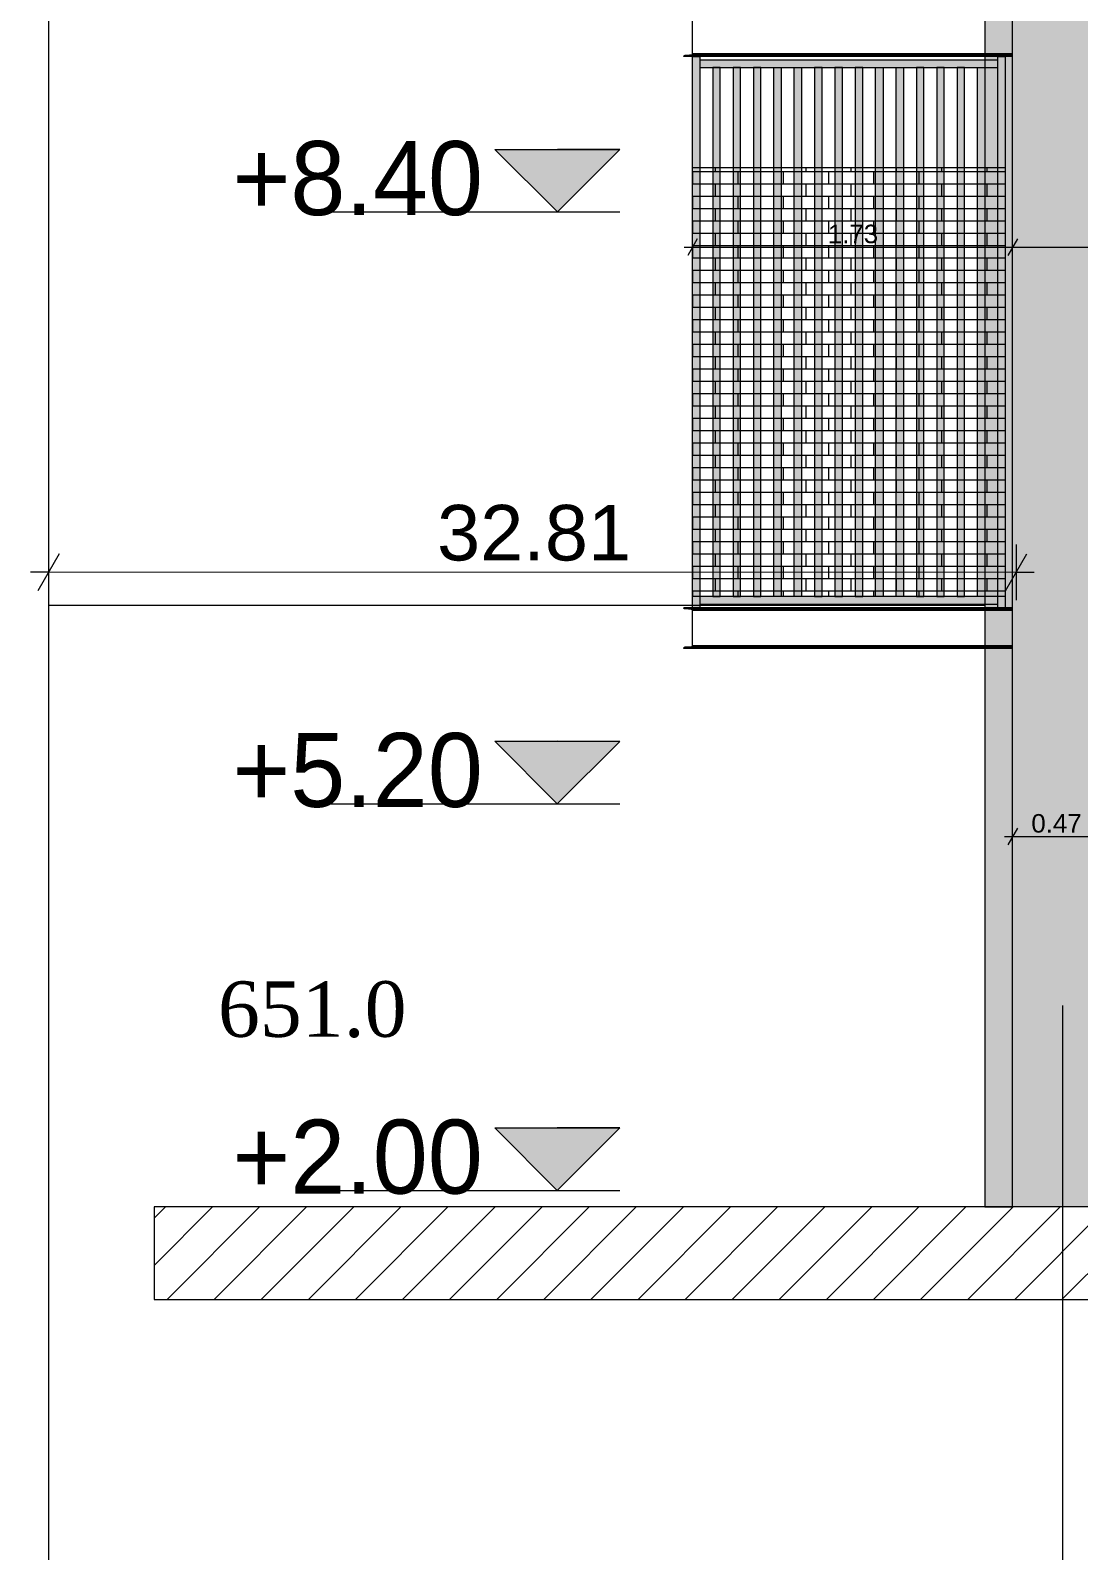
# Model space of a CAD drawing. Header units: millimetres. Extents: x 475206255 to 476720147, y 4620882299 to 4621447368.
# Drawn here: x 475448706 to 475454371, y 4621130587 to 4621138806 of the extents above; entities that cross this region are included whole.
import ezdxf

# ---------------------------------------------------------------- set-up
doc = ezdxf.new("R2010")
doc.units = ezdxf.units.MM
doc.header["$MEASUREMENT"] = 0
for name, color, linetype, lineweight in [('0_Pen_No__1_Pen_No__250', 7, 'Continuous', 0), ('0_Pen_No__250_Pen_No__142', 142, 'Continuous', 0), ('2D Drafting - General_Pen_No__7_Pen_No__250', 7, 'Continuous', 0), ('2D Drafting - General_Pen_No__7_Pen_No__7', 7, 'Continuous', 0), ('Dimensioning - General_Pen_No__142', 142, 'Continuous', 0), ('New_2D Drafting - General_Pen_No__30_Pen_No__9_Pen_No__9_Pen_No__253', 252, 'Continuous', 0), ('New_2D Drafting - General_Pen_No__30_Pen_No__9_Pen_No__9_Pen_No__255', 255, 'Continuous', 0), ('New_2D Drafting - General_Pen_No__30_Pen_No__9_Pen_No__9_Pen_No__7', 7, 'Continuous', 0), ('New_New_piketebi_Pen_No__7_Pen_No__1', 1, 'Continuous', 0), ('New_reg_nak_Pen_No__7', 7, 'Continuous', 0), ('New_Structural - Bearing_Pen_No__1', 1, 'Continuous', 0), ('Structural - Bearing_Pen_No__7', 7, 'Continuous', 0), ('zoma_Pen_No__1', 1, 'Continuous', 0), ('zoma_Pen_No__142', 142, 'Continuous', 0), ('zoma_Pen_No__1_Pen_No__142', 142, 'Continuous', 0), ('zoma_Pen_No__5_Pen_No__5_Pen_No__142', 142, 'Continuous', 0)]:
    doc.layers.add(name, color=color, linetype=linetype, lineweight=lineweight)
doc.layers.add('Dimensioning - General', color=7, linetype='Continuous')
doc.layers.add('zoma', color=7, linetype='Continuous')
doc.styles.add('GENERATED_STYLE_2', font='arial.ttf')
doc.styles.add('GENERATED_STYLE_4', font='ACADMTAV.TTF')
doc.styles.add('GENERATED_STYLE_9', font='times.ttf')
doc.linetypes.add('Break', pattern='A,0,[1,9.10.saxli 29.041.Shx,S=15.679026,R=0,X=0,Y=0],-1975.557214,0', length=1975.557214)
doc.dimstyles.new('GENERATED_STYLE__18', dxfattribs={"dimtxt": 100, "dimasz": 68.640772, "dimexe": 0.18, "dimexo": 0.0625, "dimgap": 0, "dimtad": 1, "dimtih": 1, "dimtoh": 1, "dimlfac": 0.001, "dimzin": 0, "dimdsep": 46, "dimtxsty": 'GENERATED_STYLE_2', "dimblk": 'ARROWHEAD_2', "dimblk1": 'ARROWHEAD_2', "dimblk2": 'ARROWHEAD_2', "dimcen": 0.09, "dimse1": 1, "dimse2": 1, "dimclrd": 142, "dimclre": 142, "dimclrt": 142, "dimadec": 0, "dimazin": 0, "dimtfac": 1, "dimtdec": 4, "dimtmove": 0, "dimatfit": 3, "dimfxl": 1, "dimtolj": 1, "dimtzin": 0, "dimarcsym": 0})
doc.dimstyles.new('GENERATED_STYLE__28', dxfattribs={"dimtxt": 300, "dimasz": 152, "dimexe": 0.18, "dimexo": 3, "dimgap": 0, "dimtad": 1, "dimlfac": 0.001, "dimzin": 0, "dimdsep": 46, "dimtxsty": 'GENERATED_STYLE_2', "dimblk": 'ARROWHEAD_2', "dimblk1": 'ARROWHEAD_2', "dimblk2": 'ARROWHEAD_2', "dimcen": 0.09, "dimclrd": 1, "dimclre": 1, "dimclrt": 1, "dimadec": 0, "dimazin": 0, "dimtfac": 1, "dimtdec": 4, "dimtmove": 0, "dimatfit": 3, "dimfxl": 1, "dimtolj": 1, "dimtzin": 0, "dimarcsym": 0})
doc.dimstyles.new('GENERATED_STYLE__3', dxfattribs={"dimtxt": 200, "dimasz": 64.421331, "dimexe": 0.18, "dimexo": 3, "dimgap": 0, "dimtad": 1, "dimtih": 1, "dimtoh": 1, "dimlfac": 0.001, "dimzin": 0, "dimdsep": 46, "dimtxsty": 'GENERATED_STYLE_2', "dimblk": 'ARROWHEAD_2', "dimblk1": 'ARROWHEAD_2', "dimblk2": 'ARROWHEAD_2', "dimcen": 0.09, "dimclrd": 142, "dimclre": 142, "dimclrt": 142, "dimadec": 0, "dimazin": 0, "dimtfac": 1, "dimtdec": 4, "dimtmove": 0, "dimatfit": 3, "dimfxl": 1, "dimtolj": 1, "dimtzin": 0, "dimarcsym": 0})
pattern_1 = [(0, (475826095.757, 4621095193.19), (0, 66.64), []), (90, (475826095.76, 4621095193.2), (-244.8, 0), [66.64, -66.64]), (90, (475826218.16, 4621095259.83), (-244.8, 0), [66.64, -66.64])]

# ---------------------------------------------------------------- blocks, each defined once
blk = doc.blocks.new('*D1542', base_point=(475826095.8, 4621095193.2))
at = {"layer": 'zoma_Pen_No__142', "color": 142, "linetype": 'Continuous', "lineweight": 0, "transparency": 16777216}
for p, q in [((475454109, 4621128812.1), (475454060.1, 4621128727.4)), ((475454084.6, 4621128706.2), (475454084.6, 4621128833.3)), ((475454509, 4621128812.1), (475454460.1, 4621128727.4)), ((475454484.6, 4621128706.2), (475454484.6, 4621128833.3)), ((475454043.1, 4621128769.8), (475454084.6, 4621128769.8)), ((475454084.6, 4621128769.8), (475454484.6, 4621128769.8))]:
    blk.add_line(p, q, dxfattribs=at)
at = {"layer": 'zoma_Pen_No__142', "color": 142, "lineweight": 0, "transparency": 16777216, "insert": (475453526.2, 4621128809.8), "char_height": 200, "attachment_point": 7, "style": 'GENERATED_STYLE_2'}
blk.add_mtext('\\A1;{\\pql;\\fArial|b0|i0|c204|p0;\\W1.000000;0.40}', dxfattribs=at)
blk = doc.blocks.new('ARROWHEAD_2')
at = {"color": 0, "linetype": 'Continuous', "lineweight": 0}
for p, q in [((-0.378, -0.655), (0.378, 0.655)), ((0, 0), (-1, 0))]:
    blk.add_line(p, q, dxfattribs=at)
blk = doc.blocks.new('*D1577', base_point=(475826095.8, 4621095193.2))
at = {"layer": 'zoma_Pen_No__1', "color": 1, "linetype": 'Continuous', "lineweight": 0, "transparency": 16777216}
for p, q in [((475448861.4, 4621135976.3), (475448745.9, 4621135776.3)), ((475448803.7, 4621136026.3), (475448803.7, 4621135726.3)), ((475453976.1, 4621135776.2), (475454091.6, 4621135976.2)), ((475454033.9, 4621136026.2), (475454033.9, 4621135726.2)), ((475448803.7, 4621135876.3), (475448705.9, 4621135876.3)), ((475454033.9, 4621135876.2), (475448803.7, 4621135876.3)), ((475454131.7, 4621135876.2), (475454033.9, 4621135876.2))]:
    blk.add_line(p, q, dxfattribs=at)
at = {"layer": 'zoma_Pen_No__1', "color": 1, "lineweight": 0, "transparency": 16777216, "insert": (475450904, 4621135936.3), "char_height": 300, "attachment_point": 7, "rotation": 359.99853, "style": 'GENERATED_STYLE_2'}
blk.add_mtext('\\A1;{\\pql;\\fArial|b0|i0|c204|p0;\\W1.000000;32.81}', dxfattribs=at)
blk = doc.blocks.new('*D1906', base_point=(475826095.8, 4621095193.2))
at = {"layer": 'Dimensioning - General_Pen_No__142', "color": 142, "linetype": 'Continuous', "lineweight": 0, "transparency": 16777216}
for p, q in [((475454040.8, 4621134492.8), (475453988.7, 4621134402.5)), ((475454014.8, 4621134380), (475454014.8, 4621134515.4)), ((475454510.5, 4621134492.8), (475454458.3, 4621134402.5)), ((475454484.4, 4621134380), (475454484.4, 4621134515.4)), ((475453970.6, 4621134447.7), (475454014.8, 4621134447.7)), ((475454014.8, 4621134447.7), (475454484.4, 4621134447.7))]:
    blk.add_line(p, q, dxfattribs=at)
at = {"layer": 'Dimensioning - General_Pen_No__142', "color": 142, "lineweight": 0, "transparency": 16777216, "insert": (475454116.1, 4621134467.7), "char_height": 100, "attachment_point": 7, "style": 'GENERATED_STYLE_2'}
blk.add_mtext('\\A1;{\\pql;\\fArial|b0|i0|c204|p0;\\W1.000000;0.47}', dxfattribs=at)
blk = doc.blocks.new('*D2180', base_point=(475826095.8, 4621095193.2))
at = {"layer": 'Dimensioning - General_Pen_No__142', "color": 142, "linetype": 'Continuous', "lineweight": 0, "transparency": 16777216}
for p, q in [((475452310.6, 4621137679.6), (475452258.5, 4621137589.2)), ((475452284.5, 4621137566.7), (475452284.5, 4621137702.1)), ((475454040.6, 4621137679.6), (475453988.5, 4621137589.2)), ((475454014.6, 4621137566.7), (475454014.6, 4621137702.1)), ((475452240.4, 4621137634.4), (475452284.5, 4621137634.4)), ((475452284.5, 4621137634.4), (475454014.6, 4621137634.4))]:
    blk.add_line(p, q, dxfattribs=at)
at = {"layer": 'Dimensioning - General_Pen_No__142', "color": 142, "lineweight": 0, "transparency": 16777216, "insert": (475453016.1, 4621137654.4), "char_height": 100, "attachment_point": 7, "style": 'GENERATED_STYLE_2'}
blk.add_mtext('\\A1;{\\pql;\\fArial|b0|i0|c204|p0;\\W1.000000;1.73}', dxfattribs=at)
blk = doc.blocks.new('*D2181', base_point=(475826095.8, 4621095193.2))
at = {"layer": 'Dimensioning - General_Pen_No__142', "color": 142, "linetype": 'Continuous', "lineweight": 0, "transparency": 16777216}
for p, q in [((475454040.6, 4621137679.6), (475453988.5, 4621137589.2)), ((475454014.6, 4621137566.7), (475454014.6, 4621137702.1)), ((475456162.3, 4621137679.6), (475456110.1, 4621137589.2)), ((475456136.2, 4621137566.7), (475456136.2, 4621137702.1)), ((475454014.6, 4621137634.4), (475456136.2, 4621137634.4))]:
    blk.add_line(p, q, dxfattribs=at)
at = {"layer": 'Dimensioning - General_Pen_No__142', "color": 142, "lineweight": 0, "transparency": 16777216, "insert": (475454941.9, 4621137654.4), "char_height": 100, "attachment_point": 7, "style": 'GENERATED_STYLE_2'}
blk.add_mtext('\\A1;{\\pql;\\fArial|b0|i0|c204|p0;\\W1.000000;2.12}', dxfattribs=at)

msp = doc.modelspace()

# ---------------------------------------------------------------- hatches: boundary and pattern name
at = {"layer": '0_Pen_No__250_Pen_No__142', "linetype": 'Continuous', "lineweight": 0}
for points in [[(475451554.389, 4621137824.947), (475451216.861, 4621138162.641), (475451892.083, 4621138162.476)], [(475451553.608, 4621134624.947), (475451216.08, 4621134962.641), (475451891.302, 4621134962.476)], [(475451553.608, 4621132534.799), (475451215.915, 4621132872.328), (475451891.137, 4621132872.493)]]:
    msp.add_hatch(color=142, dxfattribs=at).paths.add_polyline_path(points)
at = {"layer": '2D Drafting - General_Pen_No__7_Pen_No__7', "linetype": 'Continuous', "lineweight": 0}
h = msp.add_hatch(dxfattribs=at)
h.set_pattern_fill('MASONRY_BLOCK', style=0, pattern_type=2)
h.set_pattern_definition([(45, (475826095.76, 4621095193.19), (-127.27922, 127.27922), [])])
h.paths.add_polyline_path([(475449374.287, 4621131944.872), (475461484.396, 4621131944.872), (475461484.396, 4621131944.832), (475467784.571, 4621131944.832), (475467784.571, 4621131944.872), (475474284.556, 4621131944.872), (475474284.556, 4621130944.854), (475482884.401, 4621130944.854), (475489184.576, 4621130944.854), (475489184.576, 4621130944.868), (475494884.439, 4621130944.868), (475494884.439, 4621129944.832), (475504284.406, 4621129944.832), (475510584.581, 4621129944.832), (475522512.228, 4621129944.832), (475522512.228, 4621130444.873), (475511084.581, 4621130444.873), (475503784.406, 4621130444.873), (475495384.805, 4621130444.873), (475495384.805, 4621131444.872), (475489684.576, 4621131444.873), (475482384.4, 4621131444.865), (475474784.453, 4621131444.865), (475474784.453, 4621132444.873), (475468284.571, 4621132444.873), (475460984.396, 4621132444.873), (475449374.287, 4621132444.873)])
at = {"layer": 'New_2D Drafting - General_Pen_No__30_Pen_No__9_Pen_No__9_Pen_No__253', "linetype": 'Continuous', "lineweight": 0}
h = msp.add_hatch(dxfattribs=at)
h.set_pattern_fill('BRICK___RUNNING_BOND', color=252, style=0, pattern_type=2)
h.set_pattern_definition(pattern_1)
h.paths.add_polyline_path([(475454014.547, 4621145744.467), (475460984.396, 4621145744.467), (475460984.396, 4621132444.873), (475454014.632, 4621132444.872), (475454014.632, 4621132544.872), (475454014.82, 4621135044.923)])
h.paths.add_polyline_path([(475454484.396, 4621135044.923), (475454484.396, 4621133644.896), (475457684.396, 4621133644.896), (475457684.396, 4621135044.923)], flags=0)
h.paths.add_polyline_path([(475456136.209, 4621142144.935), (475457036.209, 4621142144.935), (475457036.209, 4621144644.934), (475456136.209, 4621144644.934)], flags=0)
h.paths.add_polyline_path([(475456136.209, 4621141444.934), (475457036.209, 4621141444.934), (475457036.209, 4621138944.94), (475456136.209, 4621138944.94)], flags=0)
h.paths.add_polyline_path([(475456136.209, 4621135744.94), (475456136.209, 4621138244.934), (475457036.209, 4621138244.934), (475457036.209, 4621135744.94)], flags=0)
h.paths.add_polyline_path([(475458434.997, 4621142144.953), (475458434.997, 4621141864.929), (475460234.997, 4621141864.929), (475460234.997, 4621142144.929), (475460134.179, 4621142144.929), (475460134.179, 4621144644.928), (475458534.179, 4621144644.928), (475458534.179, 4621142144.953)], flags=0)
h.paths.add_polyline_path([(475458435.213, 4621138944.928), (475458435.213, 4621138664.928), (475460235.213, 4621138664.928), (475460235.213, 4621138944.928), (475460134.179, 4621138944.928), (475460134.179, 4621141444.928), (475458534.179, 4621141444.928), (475458534.179, 4621138944.928)], flags=0)
h.paths.add_polyline_path([(475460235.213, 4621135464.928), (475460235.213, 4621135744.929), (475460134.179, 4621135744.929), (475460134.179, 4621138244.928), (475458534.179, 4621138244.929), (475458534.179, 4621135744.929), (475458435.213, 4621135744.929), (475458435.213, 4621135464.928)], flags=0)
h.paths.add_polyline_path([(475458584.26, 4621133444.923), (475460184.261, 4621133444.923), (475460184.261, 4621135044.923), (475459133.966, 4621135044.923), (475458584.26, 4621135044.923)], flags=0)
at = {"layer": 'New_2D Drafting - General_Pen_No__30_Pen_No__9_Pen_No__9_Pen_No__255', "linetype": 'Continuous', "lineweight": 0}
for points in [[(475454014.62, 4621145044.622), (475453864.62, 4621145044.622), (475453864.632, 4621132444.873), (475454014.632, 4621132444.873)], [(475452284.549, 4621138664.952), (475452324.549, 4621138664.952), (475452324.549, 4621135685.012), (475452284.549, 4621135685.012)], [(475453934.548, 4621138664.952), (475453974.548, 4621138664.952), (475453974.548, 4621135685.012), (475453934.548, 4621135685.012)], [(475452324.549, 4621138645.039), (475452324.549, 4621138604.952), (475453934.548, 4621138604.952), (475453934.548, 4621138645.039)], [(475452434.548, 4621138604.952), (475452394.548, 4621138604.952), (475452394.548, 4621135745.039), (475452434.548, 4621135745.039)], [(475452544.548, 4621138604.952), (475452504.548, 4621138604.952), (475452504.548, 4621135745.039), (475452544.548, 4621135745.039)], [(475452654.548, 4621138604.952), (475452614.548, 4621138604.952), (475452614.548, 4621135745.039), (475452654.548, 4621135745.039)], [(475452724.548, 4621138604.952), (475452764.548, 4621138604.952), (475452764.548, 4621135745.039), (475452724.548, 4621135745.039)], [(475452834.548, 4621138604.952), (475452874.548, 4621138604.952), (475452874.548, 4621135745.039), (475452834.548, 4621135745.039)], [(475452984.548, 4621138604.952), (475452944.548, 4621138604.952), (475452944.548, 4621135745.039), (475452984.548, 4621135745.039)], [(475453094.548, 4621138604.952), (475453054.548, 4621138604.952), (475453054.548, 4621135745.039), (475453094.548, 4621135745.039)], [(475453204.548, 4621138604.952), (475453164.548, 4621138604.952), (475453164.548, 4621135745.039), (475453204.548, 4621135745.039)], [(475453274.548, 4621138604.952), (475453314.548, 4621138604.952), (475453314.548, 4621135745.039), (475453274.548, 4621135745.039)], [(475453384.548, 4621138604.952), (475453424.548, 4621138604.952), (475453424.548, 4621135745.039), (475453384.548, 4621135745.039)], [(475453534.548, 4621138604.952), (475453494.548, 4621138604.952), (475453494.548, 4621135745.039), (475453534.548, 4621135745.039)], [(475453644.548, 4621138604.952), (475453604.548, 4621138604.952), (475453604.548, 4621135745.039), (475453644.548, 4621135745.039)], [(475453754.548, 4621138604.952), (475453714.548, 4621138604.952), (475453714.548, 4621135745.039), (475453754.548, 4621135745.039)], [(475453824.548, 4621138604.952), (475453864.548, 4621138604.952), (475453864.548, 4621135745.039), (475453824.548, 4621135745.039)], [(475452324.549, 4621135745.039), (475452324.549, 4621135704.951), (475453934.548, 4621135704.951), (475453934.548, 4621135745.039)]]:
    msp.add_hatch(color=255, dxfattribs=at).paths.add_polyline_path(points)
h = msp.add_hatch(dxfattribs=at)
h.set_pattern_fill('BRICK___RUNNING_BOND', color=255, style=0, pattern_type=2)
h.set_pattern_definition(pattern_1)
h.paths.add_polyline_path([(475453974.548, 4621135745.039), (475452284.549, 4621135745.039), (475452284.549, 4621138064.586), (475453974.548, 4621138064.586)])

# ---------------------------------------------------------------- linework, layer by layer
at = {"layer": '0_Pen_No__1_Pen_No__250', "color": 7, "linetype": 'Continuous', "lineweight": 0, "flags": 128}
for points in [[(475451554.389, 4621137824.947), (475451216.861, 4621138162.641), (475451554.472, 4621138162.558)], [(475451554.389, 4621137824.947), (475451892.083, 4621138162.476), (475451554.472, 4621138162.558)], [(475450292.001, 4621137825.256), (475451892, 4621137824.865)], [(475451553.608, 4621134624.947), (475451216.08, 4621134962.641), (475451553.691, 4621134962.559)], [(475451553.608, 4621134624.947), (475451891.302, 4621134962.476), (475451553.691, 4621134962.559)], [(475450291.219, 4621134625.256), (475451891.219, 4621134624.865)], [(475451553.608, 4621132534.799), (475451215.915, 4621132872.328), (475451553.526, 4621132872.41)], [(475451553.608, 4621132534.799), (475451891.137, 4621132872.493), (475451553.526, 4621132872.41)], [(475450291.219, 4621132534.491), (475451891.219, 4621132534.882)]]:
    msp.add_lwpolyline(points, dxfattribs=at)
at = {"layer": '0_Pen_No__250_Pen_No__142', "color": 142, "linetype": 'Continuous', "lineweight": 0, "flags": 128}
for points in [[(475451554.389, 4621137824.947), (475451216.861, 4621138162.641), (475451892.083, 4621138162.476)], [(475451553.608, 4621134624.947), (475451216.08, 4621134962.641), (475451891.302, 4621134962.476)], [(475451553.608, 4621132534.799), (475451215.915, 4621132872.328), (475451891.137, 4621132872.493)]]:
    msp.add_lwpolyline(points, close=True, dxfattribs=at)
at = {"layer": '2D Drafting - General_Pen_No__7_Pen_No__250', "color": 7, "linetype": 'Continuous', "lineweight": 0, "flags": 128}
msp.add_lwpolyline([(475489684.576, 4621131444.873), (475482384.4, 4621131444.865), (475474784.453, 4621131444.865), (475474784.453, 4621132444.873), (475468284.571, 4621132444.873), (475460984.396, 4621132444.873), (475449374.287, 4621132444.873), (475449374.287, 4621131944.872), (475461484.396, 4621131944.872), (475461484.396, 4621131944.832), (475467784.571, 4621131944.832), (475467784.571, 4621131944.872), (475474284.556, 4621131944.872), (475474284.556, 4621130944.854), (475482884.401, 4621130944.854), (475489184.576, 4621130944.854), (475489184.576, 4621130944.868), (475494884.439, 4621130944.868)], dxfattribs=at)
at = {"layer": 'New_2D Drafting - General_Pen_No__30_Pen_No__9_Pen_No__9_Pen_No__7', "color": 7, "linetype": 'Continuous', "lineweight": 0, "flags": 128}
for points in [[(475454014.547, 4621145744.467), (475460984.396, 4621145744.467), (475460984.396, 4621132444.873), (475454014.632, 4621132444.872), (475454014.632, 4621132544.872), (475454014.82, 4621135044.923)], [(475454014.62, 4621145044.622), (475453864.62, 4621145044.622), (475453864.632, 4621132444.873), (475454014.632, 4621132444.873)], [(475452284.549, 4621138664.952), (475452324.549, 4621138664.952), (475452324.549, 4621135685.012), (475452284.549, 4621135685.012)], [(475453934.548, 4621138664.952), (475453974.548, 4621138664.952), (475453974.548, 4621135685.012), (475453934.548, 4621135685.012)], [(475452324.549, 4621138645.039), (475452324.549, 4621138604.952), (475453934.548, 4621138604.952), (475453934.548, 4621138645.039)], [(475452434.548, 4621138604.952), (475452394.548, 4621138604.952), (475452394.548, 4621135745.039), (475452434.548, 4621135745.039)], [(475452544.548, 4621138604.952), (475452504.548, 4621138604.952), (475452504.548, 4621135745.039), (475452544.548, 4621135745.039)], [(475452654.548, 4621138604.952), (475452614.548, 4621138604.952), (475452614.548, 4621135745.039), (475452654.548, 4621135745.039)], [(475452724.548, 4621138604.952), (475452764.548, 4621138604.952), (475452764.548, 4621135745.039), (475452724.548, 4621135745.039)], [(475452834.548, 4621138604.952), (475452874.548, 4621138604.952), (475452874.548, 4621135745.039), (475452834.548, 4621135745.039)], [(475452984.548, 4621138604.952), (475452944.548, 4621138604.952), (475452944.548, 4621135745.039), (475452984.548, 4621135745.039)], [(475453094.548, 4621138604.952), (475453054.548, 4621138604.952), (475453054.548, 4621135745.039), (475453094.548, 4621135745.039)], [(475453204.548, 4621138604.952), (475453164.548, 4621138604.952), (475453164.548, 4621135745.039), (475453204.548, 4621135745.039)], [(475453274.548, 4621138604.952), (475453314.548, 4621138604.952), (475453314.548, 4621135745.039), (475453274.548, 4621135745.039)], [(475453384.548, 4621138604.952), (475453424.548, 4621138604.952), (475453424.548, 4621135745.039), (475453384.548, 4621135745.039)], [(475453534.548, 4621138604.952), (475453494.548, 4621138604.952), (475453494.548, 4621135745.039), (475453534.548, 4621135745.039)], [(475453644.548, 4621138604.952), (475453604.548, 4621138604.952), (475453604.548, 4621135745.039), (475453644.548, 4621135745.039)], [(475453754.548, 4621138604.952), (475453714.548, 4621138604.952), (475453714.548, 4621135745.039), (475453754.548, 4621135745.039)], [(475453824.548, 4621138604.952), (475453864.548, 4621138604.952), (475453864.548, 4621135745.039), (475453824.548, 4621135745.039)], [(475453974.548, 4621135745.039), (475452284.549, 4621135745.039), (475452284.549, 4621138064.586), (475453974.548, 4621138064.586)], [(475452324.549, 4621135745.039), (475452324.549, 4621135704.951), (475453934.548, 4621135704.951), (475453934.548, 4621135745.039)]]:
    msp.add_lwpolyline(points, close=True, dxfattribs=at)
at = {"layer": 'New_reg_nak_Pen_No__7', "color": 7, "linetype": 'Continuous', "lineweight": 0}
for p, q in [((475452284.61, 4621138664.952), (475452238.283, 4621138664.952)), ((475452284.61, 4621135684.952), (475452238.284, 4621135684.952)), ((475452284.61, 4621135464.952), (475452238.283, 4621135464.952))]:
    msp.add_line(p, q, dxfattribs=at)
at = {"layer": 'New_Structural - Bearing_Pen_No__1', "color": 1, "linetype": 'Continuous', "lineweight": 0}
msp.add_line((475448803.571, 4621149064.824), (475448803.571, 4621122333.497), dxfattribs=at)
at = {"layer": 'New_Structural - Bearing_Pen_No__1', "color": 1, "linetype": 'Break', "lineweight": 0}
msp.add_line((475448803.571, 4621135698.942), (475453864.63, 4621135698.812), dxfattribs=at)
at = {"layer": 'Structural - Bearing_Pen_No__7', "color": 7, "linetype": 'Continuous', "lineweight": 0}
for p, q in [((475452284.61, 4621138679.417), (475452284.61, 4621138870.627)), ((475452238.283, 4621138667.517), (475452238.683, 4621138669.048)), ((475452238.283, 4621138665.022), (475452238.283, 4621138667.517)), ((475454014.557, 4621138667.447), (475452238.284, 4621138667.447)), ((475454014.557, 4621138664.952), (475452238.284, 4621138664.952)), ((475452238.683, 4621138669.048), (475452239.821, 4621138670.346)), ((475452239.821, 4621138670.346), (475452241.524, 4621138671.213)), ((475452241.524, 4621138671.213), (475452242.746, 4621138671.472)), ((475452242.746, 4621138671.472), (475452280.147, 4621138675.462)), ((475454014.557, 4621138671.402), (475452242.746, 4621138671.402)), ((475452280.147, 4621138675.462), (475452281.369, 4621138675.722)), ((475454014.557, 4621138675.392), (475452280.147, 4621138675.392)), ((475452281.369, 4621138675.722), (475452283.072, 4621138676.589)), ((475452283.072, 4621138676.589), (475452284.21, 4621138677.886)), ((475452284.21, 4621138677.886), (475452284.61, 4621138679.417)), ((475454014.557, 4621138679.347), (475452284.61, 4621138679.347)), ((475452238.284, 4621135682.527), (475452238.284, 4621135685.022)), ((475454014.559, 4621135684.952), (475452238.284, 4621135684.952)), ((475452238.683, 4621135680.997), (475452238.284, 4621135682.527)), ((475454014.559, 4621135682.457), (475452238.284, 4621135682.457)), ((475452239.821, 4621135679.699), (475452238.683, 4621135680.997)), ((475452241.524, 4621135678.832), (475452239.821, 4621135679.699)), ((475452242.746, 4621135678.572), (475452241.524, 4621135678.832)), ((475452280.147, 4621135674.582), (475452242.746, 4621135678.572)), ((475454014.559, 4621135678.502), (475452242.746, 4621135678.502)), ((475452281.369, 4621135674.323), (475452280.147, 4621135674.582)), ((475454014.559, 4621135674.512), (475452280.147, 4621135674.512)), ((475452283.072, 4621135673.456), (475452281.369, 4621135674.323)), ((475452284.21, 4621135672.158), (475452283.072, 4621135673.456)), ((475452284.61, 4621135670.627), (475452284.21, 4621135672.158)), ((475452284.61, 4621135479.417), (475452284.61, 4621135670.627)), ((475454014.559, 4621135670.557), (475452284.61, 4621135670.557)), ((475452238.283, 4621135467.517), (475452238.683, 4621135469.048)), ((475452238.283, 4621135465.022), (475452238.283, 4621135467.517)), ((475454014.557, 4621135467.447), (475452238.284, 4621135467.447)), ((475454014.557, 4621135464.952), (475452238.284, 4621135464.952)), ((475452238.683, 4621135469.048), (475452239.821, 4621135470.346)), ((475452239.821, 4621135470.346), (475452241.524, 4621135471.213)), ((475452241.524, 4621135471.213), (475452242.746, 4621135471.472)), ((475452242.746, 4621135471.472), (475452280.147, 4621135475.462)), ((475454014.557, 4621135471.402), (475452242.746, 4621135471.402)), ((475452280.147, 4621135475.462), (475452281.369, 4621135475.722)), ((475454014.557, 4621135475.392), (475452280.147, 4621135475.392)), ((475452281.369, 4621135475.722), (475452283.072, 4621135476.589)), ((475452283.072, 4621135476.589), (475452284.21, 4621135477.886)), ((475452284.21, 4621135477.886), (475452284.61, 4621135479.417)), ((475454014.557, 4621135479.347), (475452284.61, 4621135479.347))]:
    msp.add_line(p, q, dxfattribs=at)
at = {"layer": 'zoma_Pen_No__5_Pen_No__5_Pen_No__142', "color": 142, "linetype": 'Continuous', "lineweight": 0}
msp.add_line((475454284.571, 4621133533.543), (475454284.571, 4621127250.828), dxfattribs=at)

# ---------------------------------------------------------------- texts
at = {"layer": 'New_New_piketebi_Pen_No__7_Pen_No__1', "color": 1, "linetype": 'Continuous', "lineweight": 0, "insert": (475450739.079, 4621133511.774), "char_height": 300, "attachment_point": 6, "style": 'GENERATED_STYLE_9'}
msp.add_mtext('\\A1;{\\pqr;\\fTimes New Roman|b0|i0|c204|p0;\\W1.000000;6\\fTimes New Roman|b0|i0|c204|p0;\\W1.000000;51\\fTimes New Roman|b0|i0|c204|p0;\\W1.000000;.0}', dxfattribs=at)
at = {"layer": 'zoma_Pen_No__1_Pen_No__142', "color": 142, "linetype": 'Continuous', "lineweight": 0, "char_height": 400, "attachment_point": 9, "style": 'GENERATED_STYLE_4'}
for s, insert, rotation in [('\\A1;{\\pqr;\\fAcadMtavr|b0|i0|c0|p0;\\W1.000000;+\\fAcadMtavr|b0|i0|c0|p0;\\W1.000000;8\\fAcadMtavr|b0|i0|c0|p0;\\W1.000000;.40}', (475451152.075, 4621137802), 359.9860128), ('\\A1;{\\pqr;\\fAcadMtavr|b0|i0|c0|p0;\\W1.000000;+\\fAcadMtavr|b0|i0|c0|p0;\\W1.000000;5\\fAcadMtavr|b0|i0|c0|p0;\\W1.000000;.20}', (475451151.294, 4621134602), 359.9860128), ('\\A1;{\\pqr;\\fAcadMtavr|b0|i0|c0|p0;\\W1.000000;+2\\fAcadMtavr|b0|i0|c0|p0;\\W1.000000;.00}', (475451151.305, 4621132511.655), 0.0139872)]:
    msp.add_mtext(s, dxfattribs=dict(at, insert=insert, rotation=rotation))

# ---------------------------------------------------------------- dimensions: what is measured, and where the dimension line sits
at = {"layer": 'Dimensioning - General', "color": 142, "linetype": 'Continuous', "lineweight": 0}
for base, p1, p2, picture, middle in [((475454014.559, 4621137634.4), (475452284.549, 4621136813.578), (475454014.559, 4621138742.056), '*D2180', (475453145.552, 4621137704.4)), ((475456136.209, 4621137634.4), (475454014.559, 4621138742.056), (475456136.209, 4621138108.489), '*D2181', (475455071.382, 4621137704.4)), ((475454484.396, 4621134447.689), (475454014.775, 4621134447.689), (475454484.396, 4621135044.923), '*D1906', (475454245.584, 4621134517.689))]:
    dim = msp.add_linear_dim(base=base, p1=p1, p2=p2, dimstyle='GENERATED_STYLE__18', dxfattribs=at)
    dim.commit()
    dim.dimension.update_dxf_attribs({"geometry": picture, "text_midpoint": middle, "dimtype": 160})
at = {"layer": 'zoma', "color": 142, "linetype": 'Continuous', "lineweight": 0}
dim = msp.add_linear_dim(base=(475454484.571, 4621128769.757), p1=(475454084.571, 4621195872.357), p2=(475454484.571, 4621195872.357), dimstyle='GENERATED_STYLE__3', dxfattribs=at)
dim.commit()
dim.dimension.update_dxf_attribs({"geometry": '*D1542', "text_midpoint": (475453785.15, 4621128909.757), "dimtype": 160})
at = {"layer": 'zoma', "color": 1, "linetype": 'Continuous', "lineweight": 0}
dim = msp.add_linear_dim(base=(475448803.669, 4621135876.329), p1=(475454033.784, 4621132445.14), p2=(475448803.571, 4621132071.874), angle=179.9985269, text='32.81', dimstyle='GENERATED_STYLE__28', dxfattribs=at)
dim.commit()
dim.dimension.update_dxf_attribs({"geometry": '*D1577', "text_midpoint": (475451406.516, 4621136086.262), "dimtype": 160, "text_rotation": 359.9985269})

doc.saveas('drawing.dxf')
